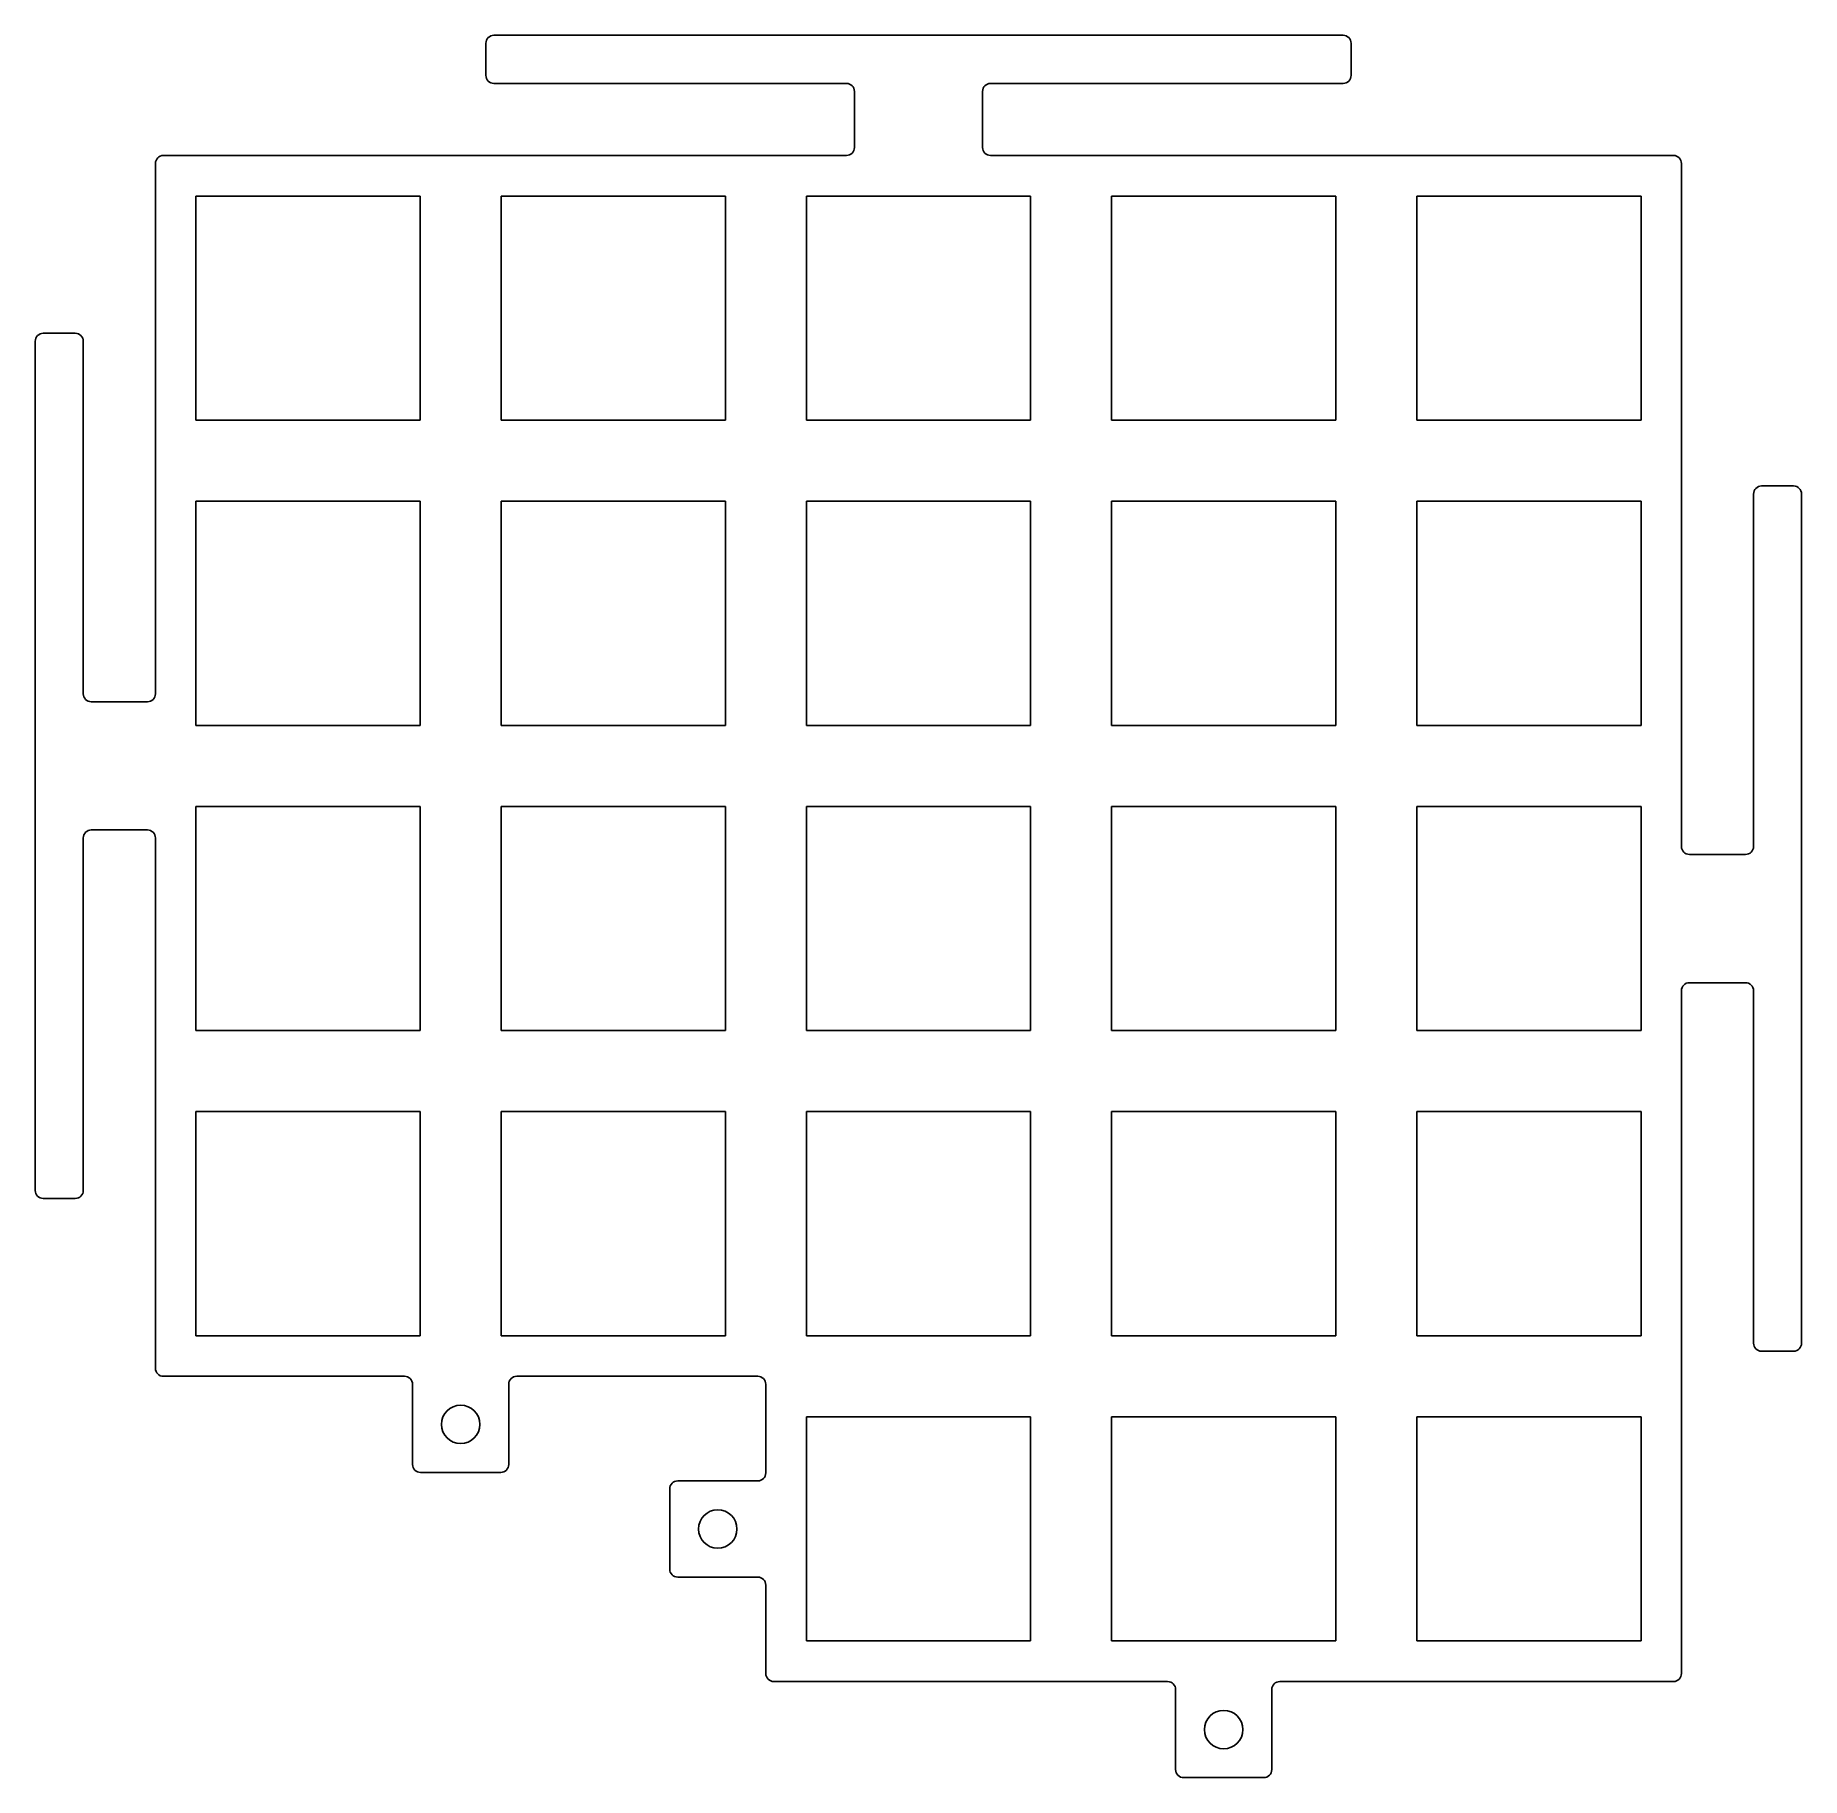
# Model space of a CAD drawing. Header units: millimetres. Extents: x 3058 to 3168, y 1298 to 1406.
import ezdxf

# ---------------------------------------------------------------- set-up
doc = ezdxf.new("R2010")
doc.units = ezdxf.units.MM

msp = doc.modelspace()

# ---------------------------------------------------------------- linework, layer by layer
at = {"linetype": 'Continuous'}
for p, q in [((3086.26, 1403.76), (3086.26, 1405.76)), ((3140.26, 1405.76), (3140.26, 1403.76)), ((3109.26, 1399.26), (3109.26, 1402.76)), ((3117.26, 1399.26), (3117.26, 1402.76)), ((3058.63, 1387.66), (3060.63, 1387.66)), ((3165.88, 1378.13), (3167.88, 1378.13)), ((3065.13, 1364.66), (3061.63, 1364.66)), ((3065.13, 1356.66), (3061.63, 1356.66)), ((3161.38, 1355.13), (3164.88, 1355.13)), ((3161.38, 1347.13), (3164.88, 1347.13)), ((3060.63, 1333.66), (3058.63, 1333.66)), ((3167.88, 1324.13), (3165.88, 1324.13)), ((3081.18, 1322.56), (3066.13, 1322.56)), ((3081.68, 1322.06), (3081.68, 1317.56)), ((3087.68, 1322.06), (3087.68, 1317.56)), ((3103.23, 1322.56), (3088.18, 1322.56)), ((3103.73, 1322.06), (3103.73, 1316.53)), ((3081.68, 1317.56), (3081.68, 1317.06)), ((3087.68, 1317.56), (3087.68, 1317.06)), ((3087.18, 1316.56), (3082.18, 1316.56)), ((3097.73, 1315.53), (3097.73, 1310.53)), ((3098.73, 1316.03), (3098.23, 1316.03)), ((3103.23, 1316.03), (3098.73, 1316.03)), ((3098.23, 1310.03), (3098.73, 1310.03)), ((3103.23, 1310.03), (3098.73, 1310.03)), ((3103.73, 1309.53), (3103.73, 1304.01)), ((3129.31, 1303.01), (3129.31, 1298.51)), ((3135.31, 1303.01), (3135.31, 1298.51)), ((3129.31, 1298.51), (3129.31, 1298.01)), ((3135.31, 1298.51), (3135.31, 1298.01))]:
    msp.add_line(p, q, dxfattribs=at)
at = {"color": 0}
for p, q in [((3086.76, 1406.26), (3139.76, 1406.26)), ((3086.76, 1403.26), (3108.76, 1403.26)), ((3117.76, 1403.26), (3139.76, 1403.26)), ((3065.63, 1365.16), (3065.63, 1398.26)), ((3066.13, 1398.76), (3108.76, 1398.76)), ((3117.76, 1398.76), (3160.38, 1398.76)), ((3160.88, 1398.26), (3160.88, 1355.63)), ((3068.16, 1396.23), (3082.16, 1396.23)), ((3068.16, 1382.24), (3068.16, 1396.23)), ((3082.16, 1396.23), (3082.16, 1382.24)), ((3087.21, 1396.23), (3101.21, 1396.23)), ((3087.21, 1382.24), (3087.21, 1396.23)), ((3101.21, 1396.23), (3101.21, 1382.24)), ((3106.26, 1396.23), (3120.26, 1396.23)), ((3106.26, 1382.24), (3106.26, 1396.23)), ((3120.26, 1396.23), (3120.26, 1382.24)), ((3125.31, 1396.23), (3139.31, 1396.23)), ((3125.31, 1382.24), (3125.31, 1396.23)), ((3139.31, 1396.23), (3139.31, 1382.24)), ((3144.36, 1396.23), (3158.36, 1396.23)), ((3144.36, 1382.24), (3144.36, 1396.23)), ((3158.36, 1396.23), (3158.36, 1382.24)), ((3058.13, 1334.16), (3058.13, 1387.16)), ((3061.13, 1365.16), (3061.13, 1387.16)), ((3082.16, 1382.24), (3068.16, 1382.24)), ((3101.21, 1382.24), (3087.21, 1382.24)), ((3120.26, 1382.24), (3106.26, 1382.24)), ((3139.31, 1382.24), (3125.31, 1382.24)), ((3158.36, 1382.24), (3144.36, 1382.24)), ((3068.16, 1377.18), (3082.16, 1377.18)), ((3068.16, 1363.19), (3068.16, 1377.18)), ((3082.16, 1377.18), (3082.16, 1363.19)), ((3087.21, 1377.18), (3101.21, 1377.18)), ((3087.21, 1363.19), (3087.21, 1377.18)), ((3101.21, 1377.18), (3101.21, 1363.19)), ((3106.26, 1377.18), (3120.26, 1377.18)), ((3106.26, 1363.19), (3106.26, 1377.18)), ((3120.26, 1377.18), (3120.26, 1363.19)), ((3125.31, 1377.18), (3139.31, 1377.18)), ((3125.31, 1363.19), (3125.31, 1377.18)), ((3139.31, 1377.18), (3139.31, 1363.19)), ((3144.36, 1377.18), (3158.36, 1377.18)), ((3144.36, 1363.19), (3144.36, 1377.18)), ((3158.36, 1377.18), (3158.36, 1363.19)), ((3165.38, 1377.63), (3165.38, 1355.63)), ((3168.38, 1377.63), (3168.38, 1324.63)), ((3082.16, 1363.19), (3068.16, 1363.19)), ((3101.21, 1363.19), (3087.21, 1363.19)), ((3120.26, 1363.19), (3106.26, 1363.19)), ((3139.31, 1363.19), (3125.31, 1363.19)), ((3158.36, 1363.19), (3144.36, 1363.19)), ((3068.16, 1358.13), (3082.16, 1358.13)), ((3068.16, 1344.14), (3068.16, 1358.13)), ((3082.16, 1358.13), (3082.16, 1344.14)), ((3087.21, 1358.13), (3101.21, 1358.13)), ((3087.21, 1344.14), (3087.21, 1358.13)), ((3101.21, 1358.13), (3101.21, 1344.14)), ((3106.26, 1358.13), (3120.26, 1358.13)), ((3106.26, 1344.14), (3106.26, 1358.13)), ((3120.26, 1358.13), (3120.26, 1344.14)), ((3125.31, 1358.13), (3139.31, 1358.13)), ((3125.31, 1344.14), (3125.31, 1358.13)), ((3139.31, 1358.13), (3139.31, 1344.14)), ((3144.36, 1358.13), (3158.36, 1358.13)), ((3144.36, 1344.14), (3144.36, 1358.13)), ((3158.36, 1358.13), (3158.36, 1344.14)), ((3061.13, 1334.16), (3061.13, 1356.16)), ((3065.63, 1323.06), (3065.63, 1356.16)), ((3160.88, 1346.63), (3160.88, 1304.01)), ((3165.38, 1346.63), (3165.38, 1324.63)), ((3082.16, 1344.14), (3068.16, 1344.14)), ((3101.21, 1344.14), (3087.21, 1344.14)), ((3120.26, 1344.14), (3106.26, 1344.14)), ((3139.31, 1344.14), (3125.31, 1344.14)), ((3158.36, 1344.14), (3144.36, 1344.14)), ((3068.16, 1339.08), (3082.16, 1339.08)), ((3068.16, 1325.09), (3068.16, 1339.08)), ((3082.16, 1339.08), (3082.16, 1325.09)), ((3087.21, 1339.08), (3101.21, 1339.08)), ((3087.21, 1325.09), (3087.21, 1339.08)), ((3101.21, 1339.08), (3101.21, 1325.09)), ((3106.26, 1339.08), (3120.26, 1339.08)), ((3106.26, 1325.09), (3106.26, 1339.08)), ((3120.26, 1339.08), (3120.26, 1325.09)), ((3125.31, 1339.08), (3139.31, 1339.08)), ((3125.31, 1325.09), (3125.31, 1339.08)), ((3139.31, 1339.08), (3139.31, 1325.09)), ((3144.36, 1339.08), (3158.36, 1339.08)), ((3144.36, 1325.09), (3144.36, 1339.08)), ((3158.36, 1339.08), (3158.36, 1325.09)), ((3082.16, 1325.09), (3068.16, 1325.09)), ((3101.21, 1325.09), (3087.21, 1325.09)), ((3120.26, 1325.09), (3106.26, 1325.09)), ((3139.31, 1325.09), (3125.31, 1325.09)), ((3158.36, 1325.09), (3144.36, 1325.09)), ((3106.26, 1320.03), (3120.26, 1320.03)), ((3106.26, 1306.04), (3106.26, 1320.03)), ((3120.26, 1320.03), (3120.26, 1306.04)), ((3125.31, 1320.03), (3139.31, 1320.03)), ((3125.31, 1306.04), (3125.31, 1320.03)), ((3139.31, 1320.03), (3139.31, 1306.04)), ((3144.36, 1320.03), (3158.36, 1320.03)), ((3144.36, 1306.04), (3144.36, 1320.03)), ((3158.36, 1320.03), (3158.36, 1306.04)), ((3120.26, 1306.04), (3106.26, 1306.04)), ((3139.31, 1306.04), (3125.31, 1306.04)), ((3158.36, 1306.04), (3144.36, 1306.04)), ((3128.81, 1303.51), (3104.23, 1303.51)), ((3160.38, 1303.51), (3135.81, 1303.51)), ((3134.81, 1297.51), (3129.81, 1297.51))]:
    msp.add_line(p, q, dxfattribs=at)
at = {"linetype": 'Continuous'}
for centre in [(3084.68, 1319.56), (3100.73, 1313.03), (3132.31, 1300.51)]:
    msp.add_circle(centre, 1.2, dxfattribs=at)
for centre, start, end in [((3086.76, 1405.76), 90, 180), ((3139.76, 1405.76), 0, 90), ((3086.76, 1403.76), 180, 270), ((3139.76, 1403.76), 270, 0), ((3108.76, 1402.76), 0, 90), ((3117.76, 1402.76), 90, 180), ((3108.76, 1399.26), 270, 0), ((3117.76, 1399.26), 180, 270), ((3058.63, 1387.16), 90, 180), ((3060.63, 1387.16), 0, 90), ((3165.88, 1377.63), 90, 180), ((3167.88, 1377.63), 0, 90), ((3061.63, 1365.16), 180, 270), ((3065.13, 1365.16), 270, 0), ((3061.63, 1356.16), 90, 180), ((3065.13, 1356.16), 0, 90), ((3161.38, 1355.63), 180, 270), ((3164.88, 1355.63), 270, 0), ((3161.38, 1346.63), 90, 180), ((3164.88, 1346.63), 0, 90), ((3058.63, 1334.16), 180, 270), ((3060.63, 1334.16), 270, 0), ((3165.88, 1324.63), 180, 270), ((3167.88, 1324.63), 270, 0), ((3066.13, 1323.06), 180, 270), ((3081.18, 1322.06), 0, 90), ((3088.18, 1322.06), 90, 180), ((3103.23, 1322.06), 0, 90), ((3082.18, 1317.06), 180, 270), ((3087.18, 1317.06), 270, 0), ((3103.23, 1316.53), 270, 0), ((3098.23, 1315.53), 90, 180), ((3098.23, 1310.53), 180, 270), ((3103.23, 1309.53), 0, 90), ((3104.23, 1304.01), 180, 270), ((3128.81, 1303.01), 0, 90), ((3135.81, 1303.01), 90, 180), ((3129.81, 1298.01), 180, 270), ((3134.81, 1298.01), 270, 0)]:
    msp.add_arc(centre, 0.5, start, end, dxfattribs=at)
at = {"color": 0}
for centre, start, end in [((3066.13, 1398.26), 90, 180), ((3160.38, 1398.26), 0, 90), ((3160.38, 1304.01), 270, 0)]:
    msp.add_arc(centre, 0.5, start, end, dxfattribs=at)

doc.saveas('drawing.dxf')
